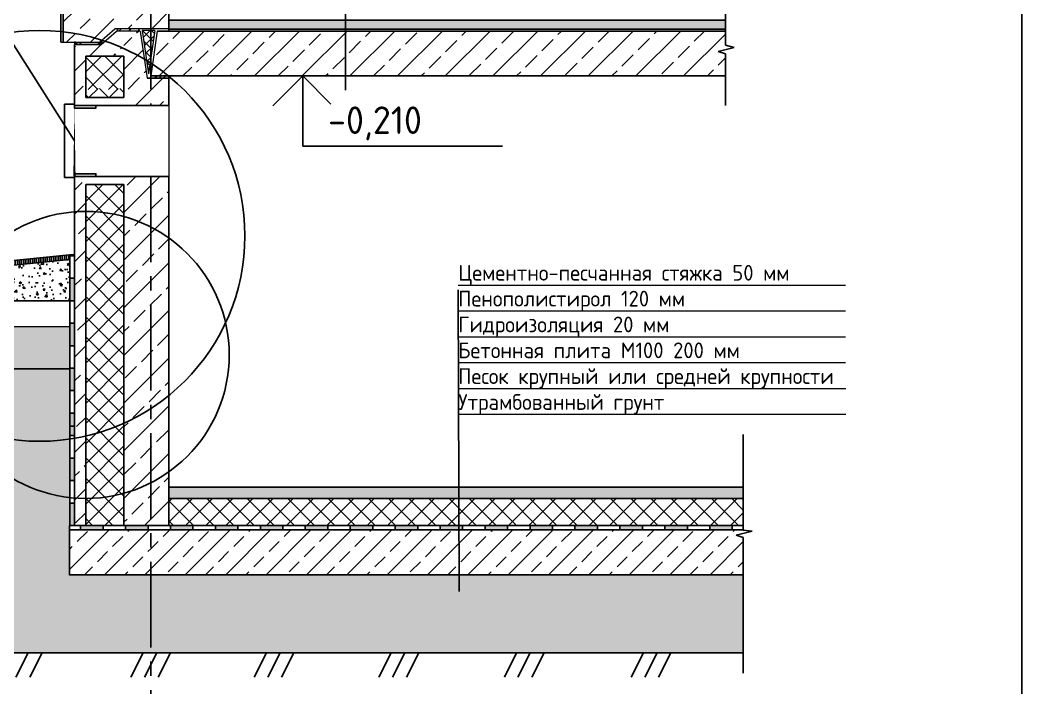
# Model space of a CAD drawing. Header units: millimetres. Extents: x -10163 to 1081624, y -5450 to 417560.
# Drawn here: x 480890 to 503182, y 50926 to 65786 of the extents above; entities that cross this region are included whole.
import ezdxf
from ezdxf.enums import TextEntityAlignment as Align

# ---------------------------------------------------------------- set-up
doc = ezdxf.new("R2010")
doc.units = ezdxf.units.MM
doc.linetypes.add('CENTER2', pattern=[28.575, 19.05, -3.175, 3.175, -3.175])
doc.linetypes.add('HIDDEN', pattern=[0.375, 0.25, -0.125])
for name, color, linetype in [('0разрез', 7, 'Continuous'), ('0шибки', 220, 'Continuous'), ('1-VIS', 7, 'Continuous'), ('ВЫНОСКИ_Р_СТ', 130, 'Continuous'), ('ГЕРМЕТИК', 50, 'Continuous'), ('заливка стен', 41, 'Continuous'), ('оси', 1, 'CENTER2'), ('ОТМОСТКА', 100, 'Continuous'), ('ПРОКЛАДКА', 250, 'Continuous'), ('РАЗДЕЛИТ_ЛИНИИ', 150, 'Continuous'), ('разрез', 40, 'Continuous'), ('УПРУГ_РЕЗ_ПРОКЛАДКА', 130, 'Continuous'), ('УТЕПЛИТЕЛЬ', 30, 'Continuous'), ('Фундаменты', 40, 'Continuous'), ('ШТРИХ_УРП', 120, 'Continuous')]:
    doc.layers.add(name, color=color, linetype=linetype)
for name, color, linetype, lineweight in [('A-Wall-H', 250, 'Continuous', 20), ('bold', 7, 'Continuous', 35), ('RAZMER', 250, 'Continuous', 13), ('разрез по стене', 150, 'Continuous', 25)]:
    doc.layers.add(name, color=color, linetype=linetype, lineweight=lineweight)
doc.styles.add('GOST-2.304_Type-B', font='GOST Common.ttf')
doc.styles.add('Чертеж250', font='', dxfattribs={"height": 250})
doc.styles.get('Чертеж250').set_extended_font_data('GOST type B')
pattern_1 = [(45, (353424.6, 38081.25), (-530.33, 530.33), []), (45, (353954.1, 38081.25), (-530.33, 530.33), [360, -150])]
pattern_2 = [(45, (4301.4, -1158.2), (-449.0128, 449.0128), []), (45, (4750.4, -1158.2), (-449.0128, 449.0128), [317.5, -158.75])]

msp = doc.modelspace()

# ---------------------------------------------------------------- hatches: boundary and pattern name
at = {"layer": '0разрез'}
h = msp.add_hatch(dxfattribs=at)
h.set_pattern_fill('ANSI31', color=256, scale=15, angle=45)
h.set_pattern_definition([(90, (-2221983.78, -212644.605), (-47.625, 0), [])])
h.paths.add_polyline_path([(482001.066, 60460.881), (482000.714, 60560.363), (481990.732, 60560.885), (479889.894, 60350.101), (479889.894, 60249.602)])
h.paths.add_polyline_path([(479889.894, 60249.602), (479889.894, 60350.101), (477800.637, 60141.175), (477800.637, 60040.676)])
at = {"layer": '0разрез', "ltscale": 10}
h = msp.add_hatch(dxfattribs=at)
h.set_pattern_fill('AR-CONC', color=256, scale=2.5)
h.set_pattern_definition([(50, (-2221983.78, -212644.6), (455.46167, -39.847714), [47.625, -523.875]), (355, (-2221983.8, -212644.6), (-88.10855, 477.64211), [38.1, -419.10146]), (100.451445, (-2221945.83, -212647.93), (367.35312, 437.79438), [40.47502, -445.22561]), (46.1842, (-2221983.8, -212517.6), (677.6976, -105.10582), [71.4375, -785.8125]), (96.635558, (-2221927.3, -212526.36), (593.51034, 618.56531), [60.71256, -667.83902]), (351.18415, (-2221983.8, -212517.6), (593.51034, 618.56531), [57.14992, -628.64933]), (21, (-2221920.28, -212549.35), (379.03598, -255.662995), [47.625, -523.875]), (326, (-2221920.3, -212549.35), (154.50507, 460.469915), [38.1, -419.1]), (71.451445, (-2221888.7, -212570.66), (533.54105, 204.80692), [40.47502, -445.224844]), (37.5, (-2221983.78, -212644.6), (7.721508, 211.387597), [0, -414.02, 0, -425.45, 0, -420.6875]), (7.5, (-2221983.78, -212644.6), (167.049156, 250.451437), [0, -242.57, 0, -404.495, 0, -160.3375]), (327.5, (-2222125.39, -212644.6), (338.976488, -14.32186), [0, -158.75, 0, -495.3, 0, -657.225]), (317.5, (-2222188.9, -212644.6), (370.322953, 63.566228), [0, -206.375, 0, -328.93, 0, -466.725])])
h.paths.add_polyline_path([(481990.969, 60459.71), (479889.894, 60249.602), (479889.894, 59541.175), (481990.969, 59541.175)])
h.paths.add_polyline_path([(479889.894, 60249.602), (477800.637, 60040.676), (477800.637, 59638.117), (478088.593, 59638.117), (478088.593, 59541.175), (479889.894, 59541.175)])
at = {"layer": '0разрез', "ltscale": 10, "true_color": 0x000000}
h = msp.add_hatch(color=18, dxfattribs=at)
h.dxf.hatch_style = 1
h.paths.add_polyline_path([(482100.637, 60560.208), (482000.637, 60560.208), (482000.637, 60541.175), (482100.637, 60541.175)])
h = msp.add_hatch(color=18, dxfattribs=at)
h.dxf.hatch_style = 1
h.paths.add_polyline_path([(482000.637, 59541.175), (482100.637, 59541.175), (482100.637, 60041.175), (482000.637, 60041.175)])
at = {"layer": '0разрез'}
h = msp.add_hatch(dxfattribs=at)
h.set_pattern_fill('AR-SAND', color=256, scale=10, angle=45)
h.set_pattern_definition([(82.5, (-1918678.9, -332195.43), (-357.38135, 334.75349), [0, -386.08, 0, -431.8, 0, -412.75]), (52.5, (-1918678.9, -332195.4), (-189.01093, 824.73285), [0, -208.28, 0, -347.98, 0, -133.35]), (12.5, (-1918899.8, -332416.34), (558.299826, 560.33231), [0, -127, 0, -457.2, 0, -596.9]), (2.5, (-1918899.8, -332416.34), (382.2811, 697.55078), [0, -63.5, 0, -299.72, 0, -342.9])])
h.paths.add_polyline_path([(496982.382, 53443.555), (483800.637, 53443.555), (483800.637, 51707.15), (496982.382, 51707.15)])
h.paths.add_polyline_path([(473252.405, 59638.117), (477088.593, 59638.117), (477088.593, 58967.923), (478088.593, 58967.923), (481990.969, 58967.923), (481990.969, 53438.555), (483800.637, 53443.555), (483805.435, 51707.15), (478154.73, 51691.537)])
at = {"layer": '0разрез', "ltscale": 10, "true_color": 0x000000}
h = msp.add_hatch(color=18, dxfattribs=at)
h.dxf.hatch_style = 1
h.paths.add_polyline_path([(482000.637, 58541.175), (482100.637, 58541.175), (482100.637, 59041.175), (482000.637, 59041.175)])
h = msp.add_hatch(color=18, dxfattribs=at)
h.dxf.hatch_style = 1
h.paths.add_polyline_path([(482000.637, 57541.175), (482100.637, 57541.175), (482100.637, 58041.175), (482000.637, 58041.175)])
h = msp.add_hatch(color=18, dxfattribs=at)
h.dxf.hatch_style = 1
h.paths.add_polyline_path([(482000.637, 56541.175), (482100.637, 56541.175), (482100.637, 57041.175), (482000.637, 57041.175)])
h = msp.add_hatch(color=18, dxfattribs=at)
h.dxf.hatch_style = 1
h.paths.add_polyline_path([(482000.637, 55541.175), (482100.637, 55541.175), (482100.637, 56041.175), (482000.637, 56041.175)])
h = msp.add_hatch(color=18, dxfattribs=at)
h.dxf.hatch_style = 1
h.paths.add_polyline_path([(482000.637, 54541.175), (482100.637, 54541.175), (482100.637, 55041.175), (482000.637, 55041.175)])
at = {"layer": '0разрез', "ltscale": 10}
h = msp.add_hatch(dxfattribs=at)
h.set_pattern_fill('ANSI33', color=256, scale=100)
h.set_pattern_definition(pattern_2)
h.paths.add_polyline_path([(483800.637, 54443.555), (481990.969, 54443.555), (481990.969, 53443.555), (483800.637, 53443.555)])
at = {"layer": '0разрез', "ltscale": 10, "true_color": 0x000000}
h = msp.add_hatch(color=18, dxfattribs=at)
h.dxf.hatch_style = 1
h.paths.add_polyline_path([(482736.975, 54441.175), (482736.975, 54541.175), (482236.975, 54541.175), (482236.975, 54441.175)])
h = msp.add_hatch(color=18, dxfattribs=at)
h.dxf.hatch_style = 1
h.paths.add_polyline_path([(483736.975, 54441.175), (483736.975, 54541.175), (483236.975, 54541.175), (483236.975, 54441.175)])
at = {"layer": '0разрез', "ltscale": 10}
h = msp.add_hatch(dxfattribs=at)
h.set_pattern_fill('ANSI33', color=256, scale=100)
h.set_pattern_definition(pattern_2)
h.paths.add_polyline_path([(490657.27, 54443.555), (483800.637, 54443.555), (483800.637, 53443.555), (490660.754, 53443.555)])
h.paths.add_polyline_path([(490657.27, 54443.555), (496982.382, 54443.555), (496982.382, 53443.555), (490657.27, 53443.555)])
at = {"layer": '0разрез', "ltscale": 10, "true_color": 0x000000}
h = msp.add_hatch(color=18, dxfattribs=at)
h.dxf.hatch_style = 1
h.paths.add_polyline_path([(484736.975, 54441.175), (484736.975, 54541.175), (484236.975, 54541.175), (484236.975, 54441.175)])
h = msp.add_hatch(color=18, dxfattribs=at)
h.dxf.hatch_style = 1
h.paths.add_polyline_path([(485736.975, 54441.175), (485736.975, 54541.175), (485236.975, 54541.175), (485236.975, 54441.175)])
h = msp.add_hatch(color=18, dxfattribs=at)
h.dxf.hatch_style = 1
h.paths.add_polyline_path([(486736.975, 54441.175), (486736.975, 54541.175), (486236.975, 54541.175), (486236.975, 54441.175)])
h = msp.add_hatch(color=18, dxfattribs=at)
h.dxf.hatch_style = 1
h.paths.add_polyline_path([(487736.975, 54441.175), (487736.975, 54541.175), (487236.975, 54541.175), (487236.975, 54441.175)])
h = msp.add_hatch(color=18, dxfattribs=at)
h.dxf.hatch_style = 1
h.paths.add_polyline_path([(488736.975, 54441.175), (488736.975, 54541.175), (488236.975, 54541.175), (488236.975, 54441.175)])
h = msp.add_hatch(color=18, dxfattribs=at)
h.dxf.hatch_style = 1
h.paths.add_polyline_path([(489736.975, 54441.175), (489736.975, 54541.175), (489236.975, 54541.175), (489236.975, 54441.175)])
h = msp.add_hatch(color=18, dxfattribs=at)
h.dxf.hatch_style = 1
h.paths.add_polyline_path([(490736.975, 54441.175), (490736.975, 54541.175), (490236.975, 54541.175), (490236.975, 54441.175)])
h = msp.add_hatch(color=18, dxfattribs=at)
h.dxf.hatch_style = 1
h.paths.add_polyline_path([(491736.975, 54441.175), (491736.975, 54541.175), (491236.975, 54541.175), (491236.975, 54441.175)])
h = msp.add_hatch(color=18, dxfattribs=at)
h.dxf.hatch_style = 1
h.paths.add_polyline_path([(492736.975, 54441.175), (492736.975, 54541.175), (492236.975, 54541.175), (492236.975, 54441.175)])
h = msp.add_hatch(color=18, dxfattribs=at)
h.dxf.hatch_style = 1
h.paths.add_polyline_path([(493736.975, 54441.175), (493736.975, 54541.175), (493236.975, 54541.175), (493236.975, 54441.175)])
h = msp.add_hatch(color=18, dxfattribs=at)
h.dxf.hatch_style = 1
h.paths.add_polyline_path([(494736.975, 54441.175), (494736.975, 54541.175), (494236.975, 54541.175), (494236.975, 54441.175)])
h = msp.add_hatch(color=18, dxfattribs=at)
h.dxf.hatch_style = 1
h.paths.add_polyline_path([(495736.975, 54441.175), (495736.975, 54541.175), (495236.975, 54541.175), (495236.975, 54441.175)])
h = msp.add_hatch(color=18, dxfattribs=at)
h.dxf.hatch_style = 1
h.paths.add_polyline_path([(496736.975, 54441.175), (496736.975, 54541.175), (496236.975, 54541.175), (496236.975, 54441.175)])
at = {"layer": '1-VIS'}
h = msp.add_hatch(dxfattribs=at)
h.set_pattern_fill('ANSI38', scale=2.594415, style=0)
h.set_pattern_definition([(45, (457420.536, 125834.126), (-5.824627, 5.824627), []), (135, (457420.536, 125834.126), (-17.4738809, 5.824627), [20.593166, -12.3558997])])
h.paths.add_polyline_path([(482159.072, 65293.063), (482100.638, 65293.063), (482100.638, 65293.063, -0.781206619), (482100.638, 65241.175), (482159.072, 65241.175)])
at = {"layer": 'ПРОКЛАДКА'}
h = msp.add_hatch(dxfattribs=at)
h.set_pattern_fill('ANSI31', color=0, scale=1250, style=0)
h.set_pattern_definition([(45, (416714.09, 102362.24), (-110.48543, 110.48543), [])])
h.paths.add_polyline_path([(483534.44, 65541.175), (483534.44, 65591.175), (483059.44, 65591.175), (483059.44, 65541.175)])
at = {"layer": 'разрез по стене', "transparency": 33554687}
h = msp.add_hatch(dxfattribs=at)
h.set_pattern_fill('JIS_STN_2.5', color=9, scale=300)
h.set_pattern_definition(pattern_1)
h.paths.add_polyline_path([(481850.637, 93023.792), (482350.637, 93023.792), (482350.637, 95181.397), (481850.637, 95181.397)])
h.paths.add_polyline_path([(481850.637, 95761.315), (482350.637, 95761.315), (482350.637, 101160.498), (481850.637, 101160.498)])
h.paths.add_polyline_path([(482350.637, 92973.792), (481850.637, 92973.792), (481850.637, 90048.792), (482350.637, 90048.792)])
h.paths.add_polyline_path([(482350.637, 84892.073), (481850.637, 84892.073), (481850.637, 80942.073), (481850.637, 80442.073), (482350.637, 80442.073)])
h.paths.add_polyline_path([(482350.637, 80392.073), (481850.637, 80392.073), (481850.637, 77467.073), (482350.637, 77467.073)])
h.paths.add_polyline_path([(482350.637, 69741.175), (481850.637, 69741.175), (481850.637, 65291.175), (482350.637, 65291.175)])
h = msp.add_hatch(dxfattribs=at)
h.set_pattern_fill('JIS_STN_2.5', color=9, scale=300)
h.set_pattern_definition(pattern_1)
h.paths.add_polyline_path([(483800.637, 69741.175), (483200.637, 69741.175), (483200.637, 65591.175), (483800.637, 65591.175)])
h.paths.add_polyline_path([(484200.637, 69741.175), (483800.637, 69741.175), (483800.637, 65591.175), (484200.637, 65591.175)])
h.paths.add_polyline_path([(483200.637, 69741.175), (482350.637, 69741.175), (482350.637, 69424.119), (483200.637, 69424.119)])
h.paths.add_polyline_path([(482998.113, 65591.175), (483200.637, 65591.175), (483200.637, 65813.347), (482350.637, 65813.347), (482350.637, 65291.175), (482655.58, 65291.175)])
h.paths.add_polyline_path([(483800.637, 79642.073), (483718.467, 79642.073), (483561.095, 80692.073), (483200.637, 80692.073), (483200.637, 77467.073), (483800.637, 77467.073)])
h.paths.add_polyline_path([(484200.637, 79642.073), (483800.637, 79642.073), (483800.637, 77467.073), (484200.637, 77467.073)])
edge = h.paths.add_edge_path(flags=16)
edge.add_arc((484065.939, 77583.563), 6.25, 0, 360)
h.paths.add_polyline_path([(483200.637, 77727.137), (482350.637, 77727.137), (482350.637, 77467.073), (482700.637, 77467.073), (483200.637, 77467.073)])
h.paths.add_polyline_path([(483200.637, 80692.073), (483034.44, 80692.073), (482691.908, 80392.073), (482350.637, 80392.073), (482350.637, 80136.592), (483200.637, 80136.592)])
h.paths.add_polyline_path([(483200.637, 80964.245), (482350.637, 80964.245), (482350.637, 80442.073), (482655.58, 80442.073), (482998.113, 80742.073), (483200.637, 80742.073)])
h.paths.add_polyline_path([(483800.637, 84892.073), (483200.637, 84892.073), (483200.637, 80742.073), (483800.637, 80742.073)])
h.paths.add_polyline_path([(484200.637, 84892.073), (483800.637, 84892.073), (483800.637, 80742.073), (484200.637, 80742.073)])
h.paths.add_polyline_path([(483200.637, 84892.073), (482350.637, 84892.073), (482350.637, 84601.445), (483200.637, 84601.445)])
edge = h.paths.add_edge_path()
edge.add_line((484200.637, 92223.792), (483800.637, 92223.792))
edge.add_line((483800.637, 92223.792), (483806.552, 90166.474))
edge.add_arc((483812.802, 90166.474), 6.25, 0, 180, ccw=False)
edge.add_arc((483812.802, 90166.474), 6.25, -180, 0, ccw=False)
edge.add_line((483806.552, 90166.474), (483806.534, 90048.792))
edge.add_line((483806.534, 90048.792), (484200.637, 90048.792))
edge.add_line((484200.637, 90048.792), (484200.637, 92223.792))
edge = h.paths.add_edge_path(flags=16)
edge.add_arc((484065.939, 90165.281), 6.25, 0, 360)
h.paths.add_polyline_path([(483800.637, 92223.792), (483718.467, 92223.792), (483561.095, 93273.792), (483200.637, 93273.792), (483200.637, 90048.792), (483800.637, 90048.792)])
h.paths.add_polyline_path([(483200.637, 90308.856), (482350.637, 90308.856), (482350.637, 90048.792), (483200.637, 90048.792)])
h.paths.add_polyline_path([(483200.637, 93273.792), (483034.44, 93273.792), (482691.908, 92973.792), (482350.637, 92973.792), (482350.637, 92718.311), (483200.637, 92718.311)])
h.paths.add_polyline_path([(483200.637, 93545.964), (482350.637, 93545.964), (482350.637, 93023.792), (482655.58, 93023.792), (482998.113, 93323.792), (483200.637, 93323.792)])
h.paths.add_polyline_path([(483800.637, 95181.397), (483200.637, 95181.397), (483200.637, 93323.792), (483800.637, 93323.792)])
h.paths.add_polyline_path([(484200.637, 95181.397), (483800.637, 95181.397), (483800.637, 93323.792), (484200.637, 93323.792)])
h.paths.add_polyline_path([(484200.637, 100360.498), (483800.637, 100360.498), (483800.637, 95761.315), (484200.637, 95761.315)])
h.paths.add_polyline_path([(483800.637, 100360.498), (483718.467, 100360.498), (483591.071, 101160.498), (483200.637, 101160.498), (483200.637, 95761.315), (483800.637, 95761.315)])
at = {"layer": 'разрез по стене'}
h = msp.add_hatch(dxfattribs=at)
h.set_pattern_fill('AR-SAND', color=9, scale=3, angle=-90)
h.set_pattern_definition([(307.5, (353424.58, 10388.63), (146.82397, 4.80009), [0, -115.824, 0, -129.54, 0, -123.825]), (277.5, (353424.58, 10388.63), (215.04753, -134.85698), [0, -62.484, 0, -104.394, 0, -40.005]), (237.5, (353424.58, 10482.36), (0.43116, -237.29771), [0, -38.1, 0, -137.16, 0, -179.07]), (227.5, (353424.58, 10482.36), (66.8788, -229.06694), [0, -19.05, 0, -89.916, 0, -102.87])])
h.paths.add_polyline_path([(496582.382, 65781.175), (484200.637, 65781.175), (484200.637, 65581.175), (496582.382, 65581.175)])
h = msp.add_hatch(dxfattribs=at)
h.set_pattern_fill('JIS_STN_2.5', color=9, scale=300)
h.set_pattern_definition([(45, (-2221983.8, -212644.6), (-530.33009, 530.33009), []), (45, (-2221454.3, -212644.6), (-530.33009, 530.33009), [360, -150])])
h.paths.add_polyline_path([(483034.44, 65541.175), (482691.908, 65241.175), (482350.637, 65241.175), (482350.637, 64985.694), (483200.637, 64985.694)])
h.paths.add_polyline_path([(483561.095, 65541.175), (483200.637, 65541.175), (483200.637, 64241.175), (483800.637, 64241.175), (483800.637, 64491.175), (483718.467, 64491.175)])
h.paths.add_polyline_path([(484200.637, 64491.175), (483800.637, 64491.175), (483800.637, 64241.175), (484200.637, 64241.175)])
h.paths.add_polyline_path([(483800.637, 63888.339), (484200.637, 63888.339), (484200.637, 64241.175), (483800.637, 64241.175)])
h.paths.add_polyline_path([(484200.637, 62306.879), (483800.637, 62306.879), (483800.637, 54541.175), (484200.637, 54541.175)])
h.paths.add_polyline_path([(483200.637, 63888.339), (483800.637, 63888.339), (483800.637, 64248.914), (483200.637, 64248.914)])
h.paths.add_polyline_path([(483800.637, 62306.879), (483200.637, 62306.879), (483200.637, 54541.175), (483800.637, 54541.175)])
h.paths.add_polyline_path([(482100.637, 63888.339), (482350.637, 63888.339), (482350.637, 65241.175), (482100.637, 65241.175)])
h.paths.add_polyline_path([(482350.637, 62306.879), (482100.637, 62306.879), (482100.637, 54541.175), (482350.637, 54541.175)])
h = msp.add_hatch(dxfattribs=at)
h.set_pattern_fill('JIS_STN_2.5', color=9, scale=300)
h.set_pattern_definition([(45, (353424.6, 10348.6), (-530.33, 530.33), []), (45, (353954.1, 10348.6), (-530.33, 530.33), [360, -150])])
h.paths.add_polyline_path([(496422.533, 65086.087), (496778.421, 65177.252), (496582.382, 65225.321), (496582.382, 65541.175), (483941.699, 65541.175), (483800.637, 64541.175), (484200.637, 64541.175), (496582.382, 64541.175), (496582.382, 65036.361)])
h = msp.add_hatch(dxfattribs=at)
h.set_pattern_fill('AR-SAND', color=9, scale=2, angle=-90)
h.set_pattern_definition([(307.5, (-2221984.13, -212544.606), (97.8826475, 3.2000626), [0, -77.216, 0, -86.36, 0, -82.55]), (277.5, (-2221984.13, -212544.6), (143.36502, -89.9046566), [0, -41.656, 0, -69.596, 0, -26.67]), (237.5, (-2221984.13, -212482.12), (0.287437, -158.198474), [0, -25.4, 0, -91.44, 0, -119.38]), (227.5, (-2221984.13, -212482.12), (44.5858647, -152.7112905), [0, -12.7, 0, -59.944, 0, -68.58])])
h.paths.add_polyline_path([(496982.034, 55391.175), (490653.951, 55391.175), (490654.822, 55141.175), (496982.034, 55141.175)], flags=16)
h.paths.add_polyline_path([(496982.034, 55391.175), (490653.951, 55391.175), (490654.822, 55141.175), (496982.034, 55141.175)], flags=17)
h.paths.add_polyline_path([(484200.289, 55391.175), (496982.034, 55391.175), (496982.034, 55141.175), (484200.289, 55141.175)])
at = {"layer": 'УТЕПЛИТЕЛЬ'}
h = msp.add_hatch(dxfattribs=at)
h.set_pattern_fill('ANSI37', color=0, scale=1150, style=0)
h.set_pattern_definition([(45, (416714.09, 102362.24), (-101.6466, 101.6466), []), (135, (416714.09, 102362.24), (-101.6466, -101.6466), [])])
h.paths.add_polyline_path([(483892.459, 65549.858), (483610.335, 65549.858), (483751.397, 64591.046)])
h = msp.add_hatch(dxfattribs=at)
h.set_pattern_fill('ANSI37', color=0, scale=100, style=0)
h.set_pattern_definition([(45, (353424.58, 38081.25), (-224.5064, 224.5064), []), (135, (353424.58, 38081.25), (-224.5064, -224.5064), [])])
h.paths.add_polyline_path([(482350.637, 64985.694), (482350.637, 64241.175), (483200.637, 64241.175), (483200.637, 64985.694)])
h = msp.add_hatch(dxfattribs=at)
h.set_pattern_fill('ANSI37', color=0, scale=100)
h.set_pattern_definition([(45, (-1918678.9, -332195.43), (-224.506403, 224.506403), []), (135, (-1918678.9, -332195.43), (-224.506403, -224.506403), [])])
h.paths.add_polyline_path([(490654.822, 55141.175), (484200.637, 55141.175), (484200.637, 54541.175), (484341.699, 54541.175), (490656.912, 54541.175)])
h.paths.add_polyline_path([(496982.382, 55141.175), (490654.822, 55141.175), (490656.912, 54541.175), (496982.382, 54541.175)])
h.paths.add_polyline_path([(482350.637, 64064.757), (483200.637, 64064.757), (483200.637, 64266.114), (482350.637, 64266.114)])
h.paths.add_polyline_path([(483200.637, 62130.461), (482350.637, 62130.461), (482350.637, 54541.175), (483200.637, 54541.175)])
at = {"layer": 'ШТРИХ_УРП'}
h = msp.add_hatch(dxfattribs=at)
h.set_pattern_fill('HONEY', color=0, scale=250, style=0)
h.set_pattern_definition([(0, (416484.742, 102362.243), (46.875, 27.063294), [31.25, -62.5]), (120, (416484.742, 102362.243), (-46.875, 27.063294), [31.25, -62.5]), (60, (416484.742, 102362.243), (1e-07, 54.126588), [-62.5, 31.25])])
h.paths.add_polyline_path([(482729.476, 65308.437), (482718.993, 65310.969), (482613.109, 65241.175), (482707.622, 65241.175)])
h = msp.add_hatch(dxfattribs=at)
h.set_pattern_fill('HONEY', color=0, scale=500, style=0)
h.set_pattern_definition([(0, (416714.085, 102162.243), (93.75, 54.126587), [62.5, -125]), (120, (416714.085, 102162.243), (-93.75, 54.126588), [62.5, -125]), (60, (416714.085, 102162.243), (2e-07, 108.253175), [-125, 62.5])])
h.paths.add_polyline_path([(484200.637, 64541.175), (483900.637, 64541.175), (483900.637, 64491.175), (484200.637, 64491.175)])

# ---------------------------------------------------------------- linework, layer by layer
for p, q in [((487178.653, 64541.175), (486517.511, 63880.033)), ((487178.653, 64541.175), (487178.653, 62981.256)), ((487178.653, 64541.175), (487808.066, 63911.762)), ((487178.653, 62981.256), (491625.684, 62981.256))]:
    msp.add_line(p, q)
at = {"ltscale": 10}
msp.add_lwpolyline([(460075.002, 42817.269), (503181.543, 42817.269), (503181.543, 119433.344), (460075.002, 119433.344)], close=True, dxfattribs=at)
at = {"layer": '0разрез'}
for p, q in [((482100.637, 63097.609), (480471.873, 65668.776)), ((482350.637, 64064.757), (483200.637, 64064.757)), ((481882.05, 63913.339), (481882.05, 62281.879)), ((482100.637, 63913.339), (481882.05, 63913.339)), ((482100.637, 63913.339), (482100.637, 63888.339)), ((482100.637, 63888.339), (484200.637, 63888.339)), ((482100.637, 62281.879), (481882.05, 62281.879)), ((482100.637, 62306.879), (484200.637, 62306.879)), ((482100.637, 62281.879), (482100.637, 62306.879)), ((482350.637, 62130.461), (483200.637, 62130.461))]:
    msp.add_line(p, q, dxfattribs=at)
at = {"layer": '0разрез', "ltscale": 10}
msp.add_line((482691.908, 65241.175), (482350.637, 65241.175), dxfattribs=at)
at = {"layer": '0разрез', "lineweight": 15}
msp.add_line((484200.637, 63888.339), (484200.637, 62306.879), dxfattribs=at)
at = {"layer": '0разрез'}
msp.add_lwpolyline([(482100.637, 63888.339, 0, 0, 0), (482100.637, 62306.879, 50, 50, 0), (482100.637, 63888.339, 50, 50, 0)], format="xyseb", dxfattribs=at)
for points in [[(482100.637, 63888.339), (482579.749, 63888.339), (482579.749, 63827.657), (482100.637, 63827.657)], [(482100.637, 62306.879), (482579.749, 62306.879), (482579.749, 62367.561), (482100.637, 62367.561)]]:
    msp.add_lwpolyline(points, close=True, dxfattribs=at)
at = {"layer": '0разрез', "color": 18, "ltscale": 10, "true_color": 0x000000}
msp.add_lwpolyline([(482000.637, 60560.208), (482000.637, 60541.175), (482100.637, 60541.175), (482100.637, 60541.175)], dxfattribs=at)
for points in [[(482000.637, 60041.175), (482000.637, 59541.175), (482100.637, 59541.175), (482100.637, 60041.175)], [(482000.637, 59041.175), (482000.637, 58541.175), (482100.637, 58541.175), (482100.637, 59041.175)], [(482000.637, 58041.175), (482000.637, 57541.175), (482100.637, 57541.175), (482100.637, 58041.175)], [(482000.637, 57041.175), (482000.637, 56541.175), (482100.637, 56541.175), (482100.637, 57041.175)], [(482000.637, 56041.175), (482000.637, 55541.175), (482100.637, 55541.175), (482100.637, 56041.175)], [(482000.637, 55041.175), (482000.637, 54541.175), (482100.637, 54541.175), (482100.637, 55041.175)], [(482236.975, 54441.175), (482736.975, 54441.175), (482736.975, 54541.175), (482236.975, 54541.175)], [(483236.975, 54441.175), (483736.975, 54441.175), (483736.975, 54541.175), (483236.975, 54541.175)], [(484236.975, 54441.175), (484736.975, 54441.175), (484736.975, 54541.175), (484236.975, 54541.175)], [(485236.975, 54441.175), (485736.975, 54441.175), (485736.975, 54541.175), (485236.975, 54541.175)], [(486236.975, 54441.175), (486736.975, 54441.175), (486736.975, 54541.175), (486236.975, 54541.175)], [(487236.975, 54441.175), (487736.975, 54441.175), (487736.975, 54541.175), (487236.975, 54541.175)], [(488236.975, 54441.175), (488736.975, 54441.175), (488736.975, 54541.175), (488236.975, 54541.175)], [(489236.975, 54441.175), (489736.975, 54441.175), (489736.975, 54541.175), (489236.975, 54541.175)], [(490236.975, 54441.175), (490736.975, 54441.175), (490736.975, 54541.175), (490236.975, 54541.175)], [(491236.975, 54441.175), (491736.975, 54441.175), (491736.975, 54541.175), (491236.975, 54541.175)], [(492236.975, 54441.175), (492736.975, 54441.175), (492736.975, 54541.175), (492236.975, 54541.175)], [(493236.975, 54441.175), (493736.975, 54441.175), (493736.975, 54541.175), (493236.975, 54541.175)], [(494236.975, 54441.175), (494736.975, 54441.175), (494736.975, 54541.175), (494236.975, 54541.175)], [(495236.975, 54441.175), (495736.975, 54441.175), (495736.975, 54541.175), (495236.975, 54541.175)], [(496236.975, 54441.175), (496736.975, 54441.175), (496736.975, 54541.175), (496236.975, 54541.175)]]:
    msp.add_lwpolyline(points, close=True, dxfattribs=at)
at = {"layer": '0разрез', "ltscale": 10}
msp.add_lwpolyline([(484200.289, 55391.175), (496982.034, 55391.175), (496982.034, 55141.175), (484200.289, 55141.175)], close=True, dxfattribs=at)
at = {"layer": '0шибки'}
for centre, radius in [((481322.517, 60983.904), 4570.491), ((482350.637, 58335.818), 3192.742)]:
    msp.add_circle(centre, radius, dxfattribs=at)
at = {"layer": 'A-Wall-H', "color": 0}
for p, q in [((482655.58, 65291.175), (482998.113, 65591.175)), ((482691.908, 65241.175), (483034.44, 65541.175)), ((484200.637, 65591.175), (482998.113, 65591.175)), ((483561.095, 65541.175), (483034.44, 65541.175)), ((483561.095, 65541.175), (483718.467, 64491.175)), ((483610.335, 65549.858), (483751.397, 64591.046)), ((483892.459, 65549.858), (483610.335, 65549.858)), ((483892.459, 65549.858), (483751.397, 64591.046)), ((483941.699, 65541.175), (483800.637, 64541.175)), ((481800.637, 65291.175), (482655.58, 65291.175))]:
    msp.add_line(p, q, dxfattribs=at)
at = {"layer": 'A-Wall-H'}
msp.add_lwpolyline([(477322.128, 58967.923), (481990.969, 58967.923)], dxfattribs=at)
at = {"layer": 'bold'}
msp.add_arc((482094.166, 65267.119), 26.739, 284.0048999, 75.9951001, dxfattribs=at)
at = {"layer": 'RAZMER', "color": 0}
for p, q in [((499258.73, 59882.921), (490638.658, 59882.921)), ((496138.658, 59307.921), (490638.658, 59307.921)), ((499258.73, 59307.921), (490638.658, 59307.921)), ((499258.73, 58732.921), (490638.658, 58732.921)), ((499258.73, 58157.921), (490638.658, 58157.921)), ((499263.112, 57582.921), (490643.041, 57582.921)), ((499263.112, 57007.921), (490643.041, 57007.921))]:
    msp.add_line(p, q, dxfattribs=at)
at = {"layer": 'ВЫНОСКИ_Р_СТ', "color": 0}
for p, q in [((488131.51, 64229.383), (488131.51, 68929.176)), ((490662.041, 53069.33), (490638.658, 59780.301))]:
    msp.add_line(p, q, dxfattribs=at)
at = {"layer": 'ГЕРМЕТИК', "color": 0, "const_width": 25}
msp.add_lwpolyline([(482219.387, 65265.613, 1), (482244.387, 65265.613, 1)], format="xyb", close=True, dxfattribs=at)
at = {"layer": 'заливка стен', "ltscale": 10}
for p, q in [((481990.969, 60560.208), (482100.637, 60560.208)), ((481990.969, 54541.175), (484341.699, 54541.175)), ((481990.969, 54541.175), (481990.969, 53438.555)), ((481990.969, 53443.555), (496982.382, 53443.555))]:
    msp.add_line(p, q, dxfattribs=at)
at = {"layer": 'оси', "ltscale": 100, "transparency": 33554687}
msp.add_line((483800.637, 106160.498), (483800.637, 63888.339), dxfattribs=at)
at = {"layer": 'оси', "ltscale": 100}
msp.add_line((483800.637, 62306.879), (483800.637, 50718.026), dxfattribs=at)
at = {"layer": 'ОТМОСТКА', "color": 0}
for p, q in [((481990.969, 60560.208), (477800.637, 60141.175)), ((482000.969, 60460.71), (477800.637, 60040.676)), ((478088.593, 59541.175), (481990.969, 59541.175))]:
    msp.add_line(p, q, dxfattribs=at)
at = {"layer": 'ПРОКЛАДКА', "color": 0}
for p, q in [((483059.44, 65541.175), (483059.44, 65591.175)), ((483534.44, 65541.175), (483534.44, 65591.175))]:
    msp.add_line(p, q, dxfattribs=at)
at = {"layer": 'РАЗДЕЛИТ_ЛИНИИ', "color": 0}
for p, q in [((496582.382, 66278.67), (496582.382, 65225.321)), ((496422.533, 65086.087), (496778.421, 65177.252)), ((496778.421, 65177.252), (496582.382, 65225.321)), ((496582.382, 65036.361), (496422.533, 65086.087)), ((496582.382, 65036.361), (496582.382, 63886.026)), ((496982.382, 56567.126), (496982.382, 55225.321)), ((496982.382, 55225.321), (496982.382, 54438.555)), ((496822.533, 54321.96), (497178.421, 54413.125)), ((497178.421, 54413.125), (496982.382, 54438.555)), ((496982.382, 54272.234), (496822.533, 54321.96))]:
    msp.add_line(p, q, dxfattribs=at)
at = {"layer": 'разрез'}
msp.add_line((484200.637, 64491.175), (484200.637, 64241.175), dxfattribs=at)
at = {"layer": 'разрез по стене'}
for p, q in [((481800.637, 80392.073), (481800.637, 65291.175)), ((481850.637, 80392.073), (481850.637, 65291.175)), ((484200.637, 69990.112), (484200.637, 65541.175)), ((484200.637, 65781.175), (496582.382, 65781.175)), ((483941.699, 65541.175), (496582.382, 65541.175)), ((484200.637, 65541.175), (484200.637, 65581.175)), ((484200.637, 65581.175), (496582.382, 65581.175)), ((482350.637, 65241.175), (482100.637, 65241.175)), ((482100.637, 65241.175), (482100.637, 64241.175)), ((482350.637, 64985.694), (483200.637, 64985.694)), ((482350.637, 64985.694), (482350.637, 64241.175)), ((483200.637, 64985.694), (483200.637, 64241.175)), ((484200.637, 64491.175), (483718.467, 64491.175)), ((483800.637, 64541.175), (484200.637, 64541.175)), ((483941.699, 64541.175), (496582.382, 64541.175)), ((484200.637, 64541.175), (484200.637, 63888.339)), ((484200.637, 64491.175), (484200.637, 63888.339)), ((482100.637, 64241.175), (482100.637, 63888.339)), ((482350.637, 64241.175), (482350.637, 64064.757)), ((483200.637, 64241.175), (483200.637, 64064.757)), ((482100.637, 62306.879), (482100.637, 54541.175)), ((484200.637, 62306.879), (484200.637, 54541.175)), ((484200.637, 62306.879), (484200.637, 54541.175)), ((482350.637, 62130.461), (482350.637, 54541.175)), ((483200.637, 62130.461), (483200.637, 54541.175)), ((482000.969, 60560.208), (482000.969, 54541.175)), ((481300.637, 59541.175), (481990.969, 59541.175)), ((481991.599, 56747.64), (482100.637, 56747.64)), ((484200.289, 55391.175), (496982.034, 55391.175)), ((481990.969, 54443.555), (496982.382, 54443.555)), ((484200.637, 54541.175), (496982.382, 54541.175)), ((496982.382, 54272.234), (496982.382, 51253.278)), ((478157.856, 51707.15), (496982.382, 51707.15)), ((481072.258, 51707.15), (480798.019, 51163.704)), ((481379.231, 51707.15), (481104.992, 51163.704)), ((483627.585, 51707.15), (483353.346, 51163.704)), ((483931.008, 51707.15), (483656.769, 51163.704)), ((484237.981, 51707.15), (483963.742, 51163.704)), ((486373.099, 51707.15), (486098.86, 51163.704)), ((486676.522, 51707.15), (486402.283, 51163.704)), ((486983.495, 51707.15), (486709.256, 51163.704)), ((489149.367, 51707.15), (488875.128, 51163.704)), ((489452.791, 51707.15), (489178.551, 51163.704)), ((489759.764, 51707.15), (489485.524, 51163.704)), ((491939.243, 51707.15), (491665.003, 51163.704)), ((492242.666, 51707.15), (491968.427, 51163.704)), ((492549.639, 51707.15), (492275.399, 51163.704)), ((494759.444, 51707.15), (494485.204, 51163.704)), ((495062.867, 51707.15), (494788.628, 51163.704)), ((495369.84, 51707.15), (495095.601, 51163.704))]:
    msp.add_line(p, q, dxfattribs=at)
at = {"layer": 'УПРУГ_РЕЗ_ПРОКЛАДКА', "color": 0}
for p, q in [((482718.993, 65310.969), (482613.109, 65241.175)), ((483900.637, 64491.175), (483900.637, 64541.175)), ((484200.637, 64491.175), (484200.637, 64541.175))]:
    msp.add_line(p, q, dxfattribs=at)
at = {"layer": 'Фундаменты', "linetype": 'HIDDEN', "ltscale": 30}
msp.add_lwpolyline([(481990.969, 58023.769), (473689.301, 58023.769)], dxfattribs=at)

# ---------------------------------------------------------------- texts
at = {"style": 'Чертеж250'}
msp.add_text('-0,210', height=612, dxfattribs=at).set_placement((487743.853, 63252.421))
at = {"layer": 'RAZMER', "color": 0, "style": 'GOST-2.304_Type-B'}
for s, p in [('Цементно-песчанная стяжка 50 мм', (490638.658, 59882.921)), ('Пенополистирол 120 мм', (490638.658, 59307.921)), ('Гидроизоляция 20 мм', (490638.658, 58732.921)), ('Бетонная плита М100 200 мм', (490638.658, 58157.921)), ('Песок крупный или средней крупности', (490638.658, 57582.921)), ('Утрамбованный грунт', (490643.041, 57007.921))]:
    msp.add_text(s, height=350, dxfattribs=at).set_placement(p, align=Align.BOTTOM_LEFT)

doc.saveas('drawing.dxf')
